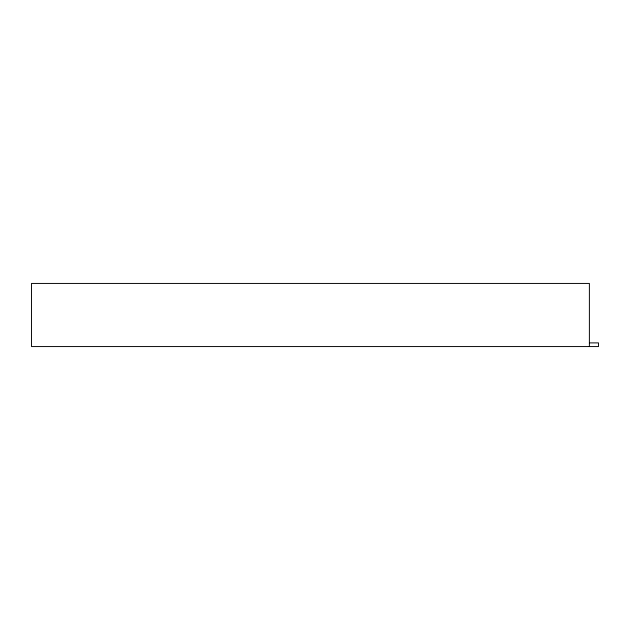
<?xml version="1.0" encoding="UTF-8"?>
<svg xmlns="http://www.w3.org/2000/svg" width="630" height="630" viewBox="0 0 630 630"><rect width="100%" height="100%" fill="white"/><g stroke="black" fill="none" stroke-linecap="round" stroke-linejoin="round"><path stroke-width="0.94" d="M589.837 342.893L598.5 342.893L598.5 346.563L31.5 346.563L31.5 283.437L589.389 283.437L589.389 346.563"/></g></svg>
